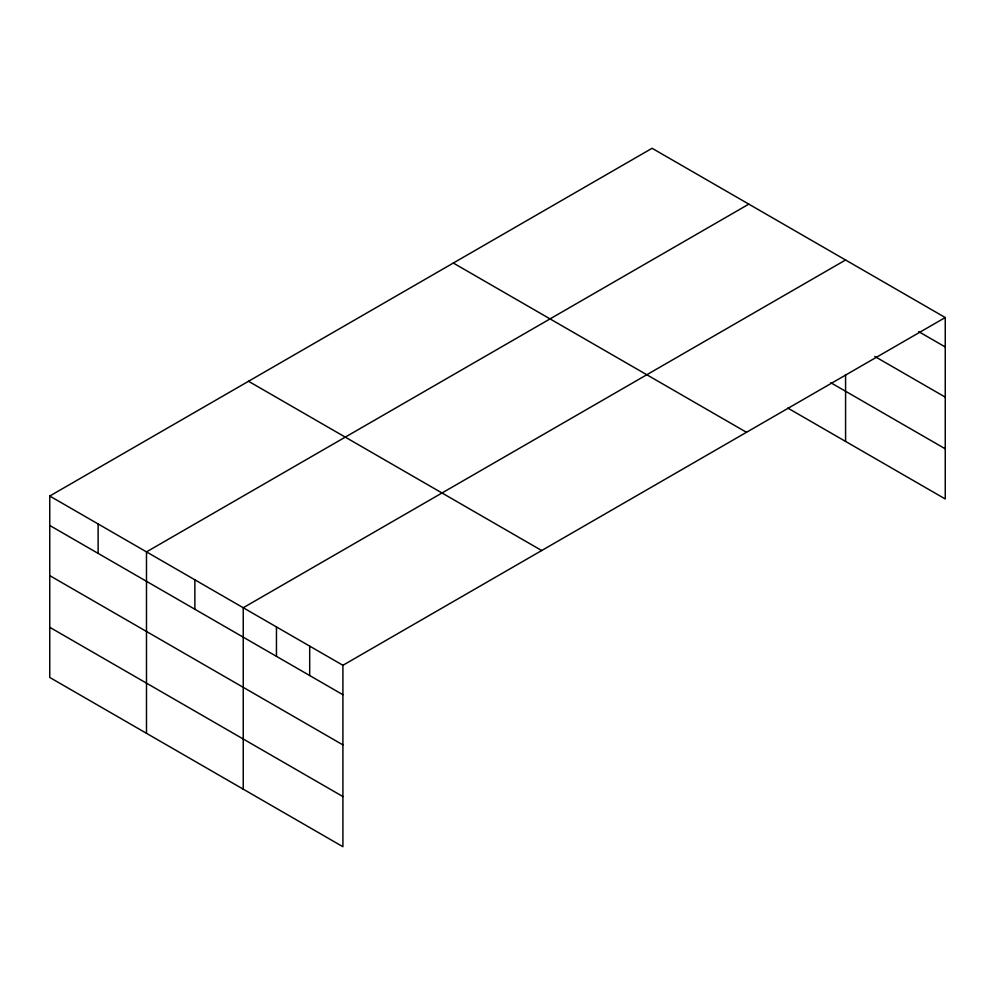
<?xml version="1.0" encoding="UTF-8"?>
<svg xmlns="http://www.w3.org/2000/svg" width="995" height="995" viewBox="0 0 995 995"><rect width="100%" height="100%" fill="white"/><g stroke="black" fill="none" stroke-linecap="round" stroke-linejoin="round"><path stroke-width="1.49" d="M49.75 496.032L342.914 665.294L342.914 846.72L49.75 677.458L49.75 496.032L652.086 148.28L945.25 317.542L945.25 498.968L787.791 408.062M748.825 204.137L146.489 551.889L146.489 733.315M845.576 259.993L243.24 607.746L243.24 789.172M342.914 665.294L945.25 317.542M918.671 331.621L945.25 346.969M874.816 356.459L945.25 397.129M830.788 382.727L945.25 448.807M453.31 263.041L746.474 432.29M248.526 381.272L541.69 550.533M49.75 525.459L342.914 694.721M49.75 575.62L342.914 744.882M49.75 627.298L342.914 796.56M845.576 374.543L845.576 441.419M309.694 646.103L309.694 675.543M276.461 626.925L276.461 656.352M194.871 579.811L194.871 609.251M98.119 523.955L98.119 553.394"/></g></svg>
